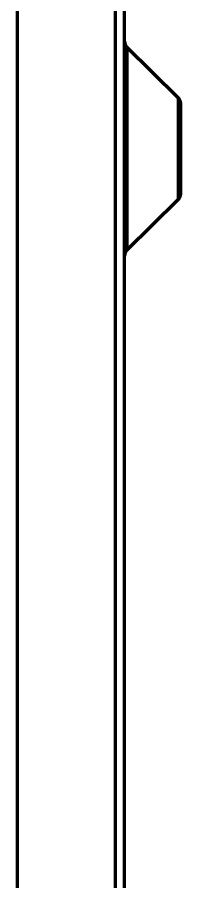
# Model space of a CAD drawing. Header units: millimetres. Extents: x 61566 to 667441, y 0 to 118800.
# Drawn here: x 448022.7 to 448038.7, y 50843.7 to 50928.3 of the extents above; entities that cross this region are included whole.
import ezdxf

# ---------------------------------------------------------------- set-up
doc = ezdxf.new("R2010")
doc.units = ezdxf.units.MM
doc.header["$LTSCALE"] = 200
doc.layers.add('LG-환기', color=2, linetype='Continuous')
doc.layers.add('환기유니트', color=6, linetype='Continuous')

# ---------------------------------------------------------------- blocks, each defined once
blk = doc.blocks.new('상업용 프리미엄환기 800~1000CMH')
at = {"layer": 'LG-환기', "color": 0, "linetype": 'Continuous', "lineweight": 70}
for p, q in [((814.415, 1364.057), (805.585, 1364.057)), ((805.015, 1363.818), (800.08, 1358.797)), ((805.015, 1363.818), (814.985, 1363.818)), ((819.92, 1358.797), (814.985, 1363.818)), ((953.2, 1358.557), (770.9, 1358.557)), ((800.08, 1358.797), (819.92, 1358.797)), ((836.428, 1358.557), (836.428, 1358.607)), ((953.1, 1357.657), (771, 1357.657)), ((774, 1348.057), (950.1, 1348.057))]:
    blk.add_line(p, q, dxfattribs=at)
for centre, start, end in [((805.585, 1363.257), 90, 135.5), ((814.415, 1363.257), 44.5, 90), ((799.51, 1359.357), 270, 315.5), ((820.49, 1359.357), 224.5, 270)]:
    blk.add_arc(centre, 0.8, start, end, dxfattribs=at)

msp = doc.modelspace()

# ---------------------------------------------------------------- block references
at = {"layer": '환기유니트', "rotation": 269.9999999999999}
msp.add_blockref('상업용 프리미엄환기 800~1000CMH', (446674.621, 51725.427), dxfattribs=at)

doc.saveas('drawing.dxf')
